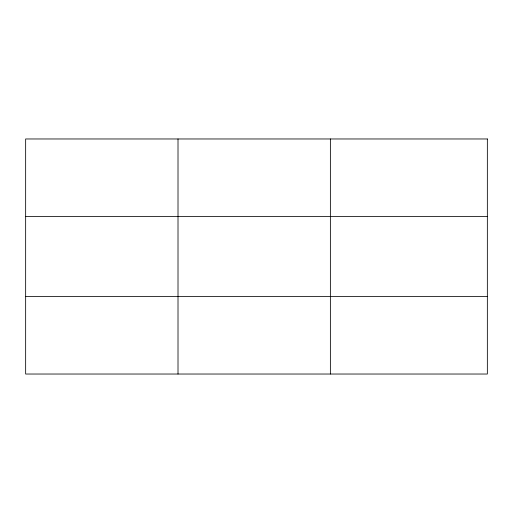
<?xml version="1.0" encoding="UTF-8"?>
<svg xmlns="http://www.w3.org/2000/svg" width="513" height="513" viewBox="0 0 513 513"><rect width="100%" height="100%" fill="white"/><g stroke="black" fill="none" stroke-linecap="round" stroke-linejoin="round"><path stroke-width="0.77" d="M178.011 374.028L178.011 138.972M330.372 374.028L330.372 138.972M25.65 216.537L487.35 216.537M25.65 296.463L487.35 296.463M487.35 138.972L487.35 374.028L25.65 374.028L25.65 138.972L487.35 138.972"/></g></svg>
